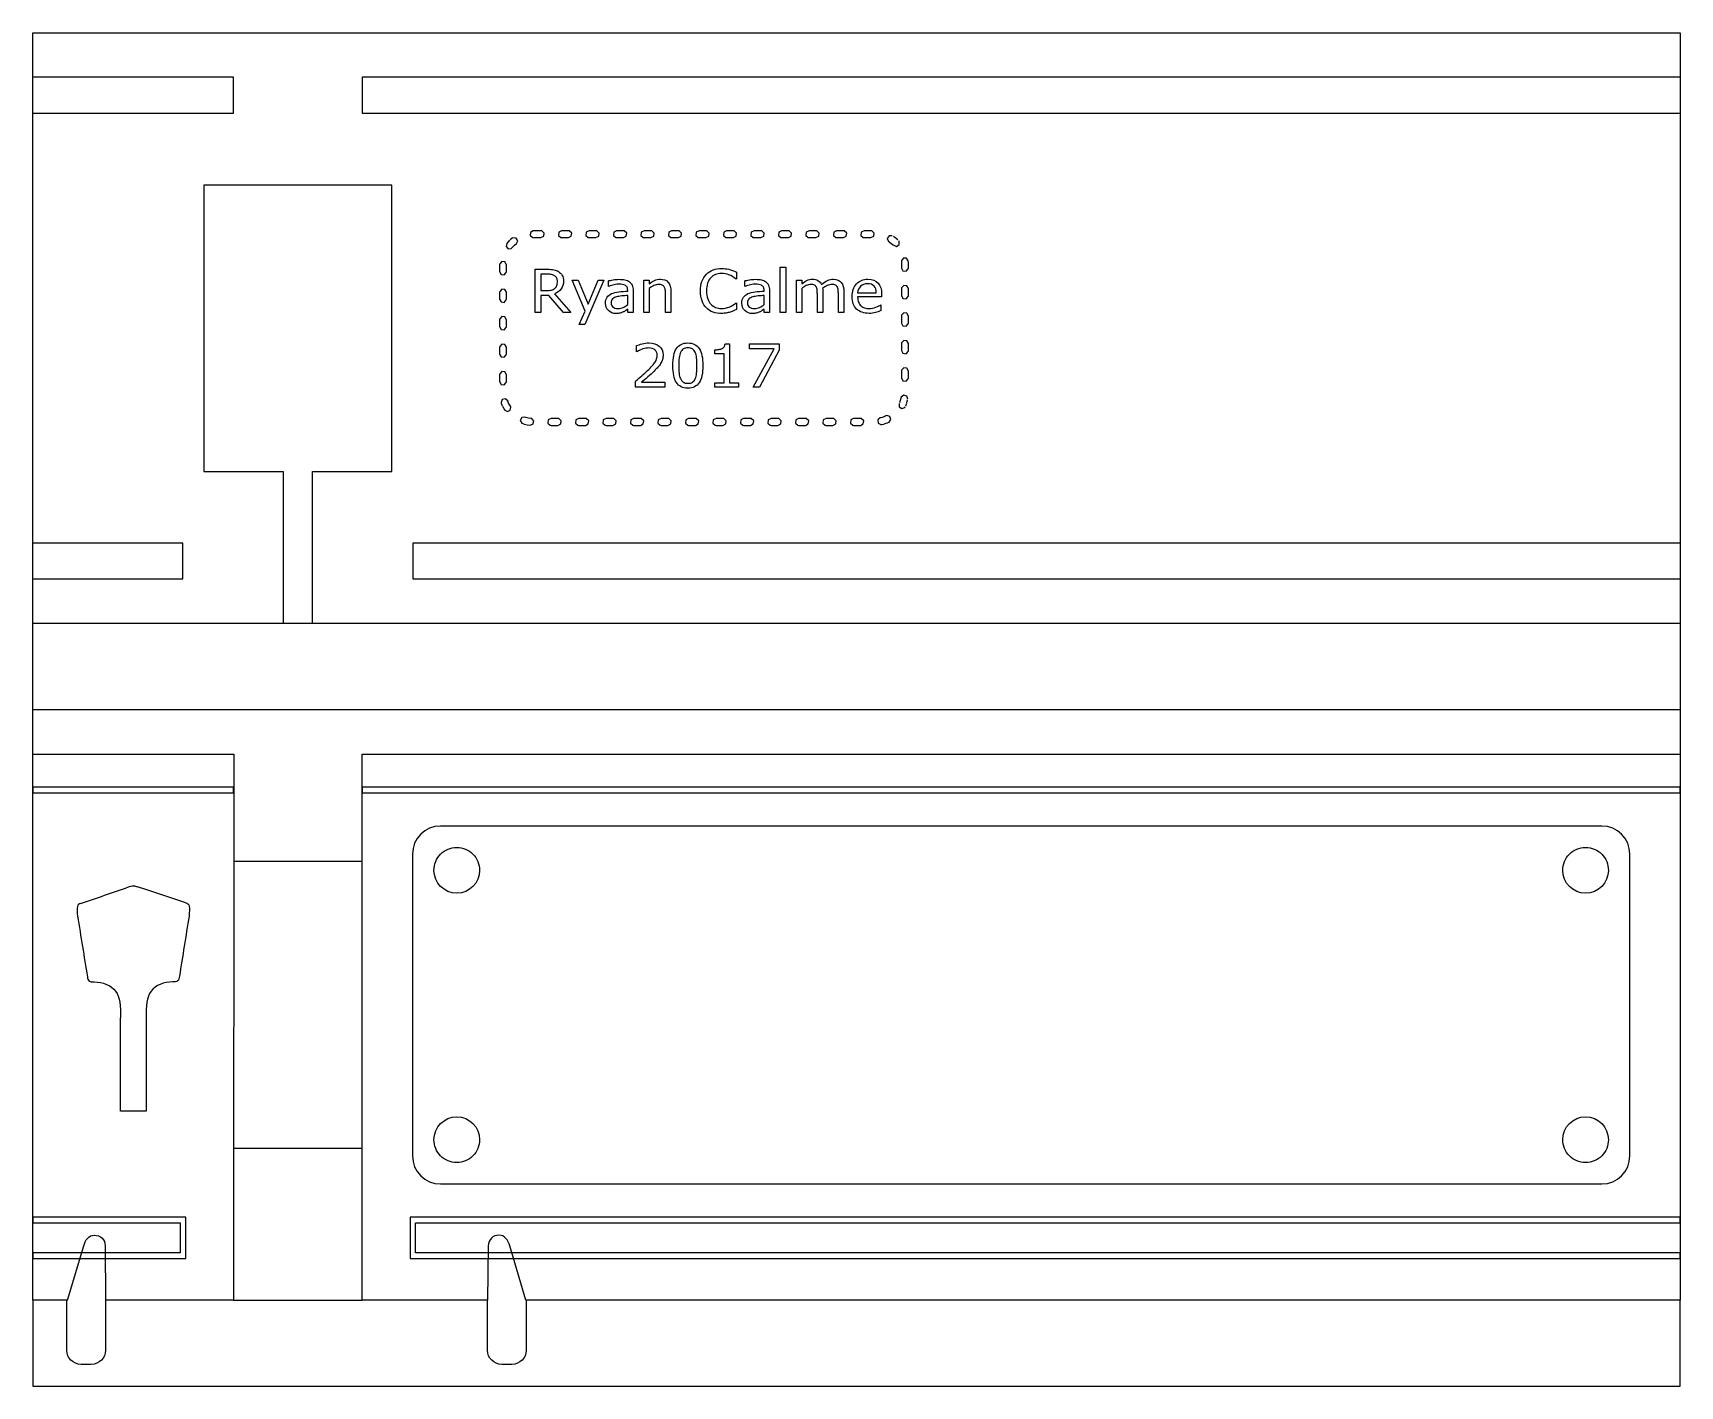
# Model space of a CAD drawing. Extents: x 60.4 to 142.8, y -2.1 to 65.6.
import ezdxf

# ---------------------------------------------------------------- set-up
doc = ezdxf.new("R2010")
doc.units = 0
doc.layers.add('LAYER_1', color=160, linetype='Continuous')

msp = doc.modelspace()

# ---------------------------------------------------------------- linework, layer by layer
at = {"layer": 'LAYER_1', "color": 7}
for p, q in [((60.382, 65.621), (142.819, 65.621)), ((60.382, 36.051), (60.382, 65.621)), ((142.819, 65.621), (142.819, 36.051)), ((142.819, 36.051), (60.382, 36.051)), ((60.382, 31.75), (60.382, 36.051)), ((142.819, 36.051), (142.819, 31.75)), ((60.382, 2.18), (60.382, 31.75)), ((60.382, 31.75), (142.819, 31.75)), ((142.819, 31.75), (142.819, 2.18)), ((60.382, 29.51), (70.43, 29.51)), ((70.43, 29.51), (70.414, 2.184)), ((76.866, 2.181), (76.866, 29.51)), ((76.866, 29.51), (142.819, 29.51)), ((76.866, 24.134), (70.414, 24.134)), ((70.414, 9.797), (76.866, 9.797)), ((62.113, 2.182), (62.924, 4.899)), ((63.999, 4.899), (64.016, 2.18)), ((83.168, 4.899), (83.132, 2.18)), ((85.054, 2.182), (84.244, 4.899)), ((62.113, 2.182), (60.382, 2.18)), ((60.382, 2.18), (60.382, -2.121)), ((62.074, -0.321), (62.074, 2.18)), ((70.414, 2.184), (64.016, 2.18)), ((64.016, 2.18), (64.016, -0.321)), ((70.414, 2.184), (76.866, 2.181)), ((83.132, 2.18), (76.866, 2.181)), ((83.132, -0.321), (83.132, 2.18)), ((142.819, 2.18), (85.054, 2.182)), ((142.819, 2.18), (85.054, 2.182)), ((85.073, 2.18), (85.073, -0.321)), ((142.819, -2.121), (142.819, 2.18)), ((63.299, -1.038), (62.791, -1.038)), ((84.356, -1.038), (83.848, -1.038)), ((60.382, -2.121), (142.819, -2.121))]:
    msp.add_line(p, q, dxfattribs=at)
at = {"layer": 'LAYER_1', "color": 5}
for p, q in [((70.414, 63.399), (60.382, 63.399)), ((70.414, 61.607), (70.414, 63.399)), ((142.819, 63.399), (76.866, 63.399)), ((76.866, 63.399), (76.866, 61.607)), ((60.382, 61.607), (70.414, 61.607)), ((76.866, 61.607), (142.819, 61.607)), ((78.344, 58.004), (68.935, 58.004)), ((68.935, 58.004), (68.935, 43.668)), ((78.344, 43.668), (78.344, 58.004)), ((68.935, 43.668), (72.906, 43.668)), ((72.906, 43.668), (72.906, 36.051)), ((74.373, 36.051), (74.373, 43.668)), ((74.373, 43.668), (78.344, 43.668)), ((67.884, 40.083), (60.382, 40.083)), ((67.884, 38.291), (67.884, 40.083)), ((142.819, 40.083), (79.395, 40.083)), ((79.395, 40.083), (79.395, 38.291)), ((60.382, 38.291), (67.884, 38.291)), ((79.395, 38.291), (142.819, 38.291)), ((138.897, 25.917), (80.787, 25.917)), ((79.376, 24.506), (79.376, 9.407)), ((140.308, 9.407), (140.308, 24.506)), ((64.767, 11.634), (64.767, 16.311)), ((66.046, 16.311), (66.046, 11.634)), ((66.046, 11.634), (64.767, 11.634)), ((80.787, 7.996), (138.897, 7.996))]:
    msp.add_line(p, q, dxfattribs=at)
at = {"layer": 'LAYER_1', "color": 3}
for p, q in [((84.233, 55.239), (84.096, 55.085)), ((84.367, 55.345), (84.258, 55.261)), ((84.405, 55.367), (84.367, 55.345)), ((84.564, 55.353), (84.405, 55.367)), ((84.644, 55.215), (84.564, 55.353)), ((85.283, 55.634), (85.27, 55.475)), ((85.27, 55.475), (85.393, 55.374)), ((85.42, 55.714), (85.283, 55.634)), ((85.393, 55.374), (85.436, 55.371)), ((85.454, 55.716), (85.42, 55.714)), ((85.807, 55.716), (85.463, 55.716)), ((85.463, 55.372), (85.807, 55.372)), ((85.85, 55.711), (85.807, 55.716)), ((85.807, 55.372), (85.948, 55.446)), ((85.968, 55.604), (85.85, 55.711)), ((85.948, 55.446), (85.968, 55.604)), ((86.698, 55.642), (86.678, 55.484)), ((86.678, 55.484), (86.795, 55.377)), ((86.839, 55.716), (86.698, 55.642)), ((86.795, 55.377), (86.839, 55.372)), ((87.183, 55.716), (86.839, 55.716)), ((86.839, 55.372), (87.183, 55.372)), ((87.226, 55.711), (87.183, 55.716)), ((87.183, 55.372), (87.324, 55.446)), ((87.345, 55.604), (87.226, 55.711)), ((87.324, 55.446), (87.345, 55.604)), ((88.074, 55.642), (88.054, 55.484)), ((88.054, 55.484), (88.172, 55.377)), ((88.215, 55.716), (88.074, 55.642)), ((88.172, 55.377), (88.215, 55.372)), ((88.559, 55.716), (88.215, 55.716)), ((88.215, 55.372), (88.559, 55.372)), ((88.602, 55.711), (88.559, 55.716)), ((88.559, 55.372), (88.701, 55.446)), ((88.721, 55.604), (88.602, 55.711)), ((88.701, 55.446), (88.721, 55.604)), ((89.45, 55.642), (89.43, 55.484)), ((89.43, 55.484), (89.548, 55.377)), ((89.592, 55.716), (89.45, 55.642)), ((89.548, 55.377), (89.592, 55.372)), ((89.936, 55.716), (89.592, 55.716)), ((89.592, 55.372), (89.936, 55.372)), ((89.979, 55.711), (89.936, 55.716)), ((89.936, 55.372), (90.077, 55.446)), ((90.097, 55.604), (89.979, 55.711)), ((90.077, 55.446), (90.097, 55.604)), ((90.826, 55.642), (90.807, 55.484)), ((90.807, 55.484), (90.925, 55.377)), ((90.968, 55.716), (90.826, 55.642)), ((90.925, 55.377), (90.968, 55.372)), ((91.312, 55.716), (90.968, 55.716)), ((90.968, 55.372), (91.312, 55.372)), ((91.355, 55.711), (91.312, 55.716)), ((91.312, 55.372), (91.453, 55.446)), ((91.473, 55.604), (91.355, 55.711)), ((91.453, 55.446), (91.473, 55.604)), ((92.203, 55.642), (92.183, 55.484)), ((92.183, 55.484), (92.301, 55.377)), ((92.344, 55.716), (92.203, 55.642)), ((92.301, 55.377), (92.344, 55.372)), ((92.689, 55.716), (92.344, 55.716)), ((92.344, 55.372), (92.689, 55.372)), ((92.731, 55.711), (92.689, 55.716)), ((92.689, 55.372), (92.83, 55.446)), ((92.849, 55.604), (92.731, 55.711)), ((92.83, 55.446), (92.849, 55.604)), ((93.579, 55.642), (93.559, 55.484)), ((93.559, 55.484), (93.677, 55.377)), ((93.72, 55.716), (93.579, 55.642)), ((93.677, 55.377), (93.72, 55.372)), ((94.065, 55.716), (93.72, 55.716)), ((93.72, 55.372), (94.065, 55.372)), ((94.108, 55.711), (94.065, 55.716)), ((94.065, 55.372), (94.206, 55.446)), ((94.226, 55.604), (94.108, 55.711)), ((94.206, 55.446), (94.226, 55.604)), ((94.956, 55.642), (94.936, 55.484)), ((94.936, 55.484), (95.054, 55.377)), ((95.097, 55.716), (94.956, 55.642)), ((95.054, 55.377), (95.097, 55.372)), ((95.441, 55.716), (95.097, 55.716)), ((95.097, 55.372), (95.441, 55.372)), ((95.484, 55.711), (95.441, 55.716)), ((95.441, 55.372), (95.582, 55.446)), ((95.602, 55.604), (95.484, 55.711)), ((95.582, 55.446), (95.602, 55.604)), ((96.332, 55.642), (96.312, 55.484)), ((96.312, 55.484), (96.43, 55.377)), ((96.473, 55.716), (96.332, 55.642)), ((96.43, 55.377), (96.473, 55.372)), ((96.817, 55.716), (96.473, 55.716)), ((96.473, 55.372), (96.817, 55.372)), ((96.861, 55.711), (96.817, 55.716)), ((96.817, 55.372), (96.959, 55.446)), ((96.979, 55.604), (96.861, 55.711)), ((96.959, 55.446), (96.979, 55.604)), ((97.708, 55.642), (97.688, 55.484)), ((97.688, 55.484), (97.807, 55.377)), ((97.849, 55.716), (97.708, 55.642)), ((97.807, 55.377), (97.849, 55.372)), ((98.193, 55.716), (97.849, 55.716)), ((97.849, 55.372), (98.193, 55.372)), ((98.237, 55.711), (98.193, 55.716)), ((98.193, 55.372), (98.335, 55.446)), ((98.355, 55.604), (98.237, 55.711)), ((98.335, 55.446), (98.355, 55.604)), ((99.085, 55.642), (99.064, 55.484)), ((99.064, 55.484), (99.183, 55.377)), ((99.226, 55.716), (99.085, 55.642)), ((99.183, 55.377), (99.226, 55.372)), ((99.57, 55.716), (99.226, 55.716)), ((99.226, 55.372), (99.57, 55.372)), ((99.613, 55.711), (99.57, 55.716)), ((99.57, 55.372), (99.711, 55.446)), ((99.731, 55.604), (99.613, 55.711)), ((99.711, 55.446), (99.731, 55.604)), ((100.461, 55.642), (100.441, 55.484)), ((100.441, 55.484), (100.559, 55.377)), ((100.602, 55.716), (100.461, 55.642)), ((100.559, 55.377), (100.602, 55.372)), ((100.946, 55.716), (100.602, 55.716)), ((100.602, 55.372), (100.946, 55.372)), ((100.99, 55.711), (100.946, 55.716)), ((100.946, 55.372), (101.087, 55.446)), ((101.108, 55.604), (100.99, 55.711)), ((101.087, 55.446), (101.108, 55.604)), ((101.838, 55.642), (101.817, 55.484)), ((101.817, 55.484), (101.935, 55.377)), ((101.979, 55.716), (101.838, 55.642)), ((101.935, 55.377), (101.979, 55.372)), ((102.323, 55.716), (101.979, 55.716)), ((101.979, 55.372), (102.323, 55.372)), ((102.366, 55.711), (102.323, 55.716)), ((102.323, 55.372), (102.464, 55.446)), ((102.484, 55.604), (102.366, 55.711)), ((102.464, 55.446), (102.484, 55.604)), ((103.231, 55.464), (103.142, 55.332)), ((103.142, 55.332), (103.2, 55.183)), ((103.39, 55.467), (103.231, 55.464)), ((103.674, 55.261), (103.444, 55.436)), ((84.096, 55.085), (84.058, 54.931)), ((84.058, 54.931), (84.162, 54.811)), ((84.162, 54.811), (84.32, 54.828)), ((84.32, 54.828), (84.353, 54.856)), ((84.353, 54.856), (84.479, 54.997)), ((84.479, 54.997), (84.576, 55.071)), ((84.576, 55.071), (84.644, 55.215)), ((103.2, 55.183), (103.236, 55.158)), ((103.249, 55.152), (103.453, 54.996)), ((103.466, 54.988), (103.607, 54.935)), ((103.607, 54.935), (103.739, 55.024)), ((103.74, 55.184), (103.715, 55.22)), ((103.739, 55.024), (103.74, 55.184)), ((83.741, 54.058), (83.735, 54.015)), ((83.735, 54.015), (83.735, 53.671)), ((83.735, 53.671), (83.809, 53.53)), ((83.848, 54.176), (83.741, 54.058)), ((84.005, 54.156), (83.848, 54.176)), ((83.967, 53.509), (84.074, 53.628)), ((84.079, 54.015), (84.005, 54.156)), ((84.074, 53.628), (84.079, 53.671)), ((84.079, 53.671), (84.079, 54.015)), ((85.511, 51.618), (85.511, 53.789)), ((85.511, 53.789), (86.119, 53.789)), ((95.592, 53.638), (95.592, 53.295)), ((97.781, 51.618), (97.781, 53.887)), ((97.781, 53.887), (98.055, 53.887)), ((98.055, 53.887), (98.055, 51.618)), ((103.851, 54.229), (103.848, 54.185)), ((103.848, 54.185), (103.852, 54.098)), ((103.951, 54.353), (103.851, 54.229)), ((103.852, 54.098), (103.852, 53.851)), ((103.852, 53.851), (103.926, 53.71)), ((103.926, 53.71), (104.084, 53.69)), ((104.11, 54.342), (103.951, 54.353)), ((104.084, 53.69), (104.191, 53.808)), ((104.191, 54.204), (104.11, 54.342)), ((104.196, 54.117), (104.191, 54.204)), ((104.191, 53.808), (104.196, 53.851)), ((104.196, 53.851), (104.196, 54.107)), ((83.848, 52.8), (83.741, 52.682)), ((83.809, 53.53), (83.967, 53.509)), ((84.005, 52.78), (83.848, 52.8)), ((84.079, 52.638), (84.005, 52.78)), ((86.14, 53.541), (85.8, 53.541)), ((85.8, 53.541), (85.8, 52.722)), ((88.021, 51.696), (87.372, 53.247)), ((87.372, 53.247), (87.669, 53.247)), ((87.669, 53.247), (88.169, 52.039)), ((88.961, 53.247), (88.01, 51.017)), ((88.169, 52.039), (88.674, 53.247)), ((88.674, 53.247), (88.961, 53.247)), ((89.182, 52.933), (89.182, 53.212)), ((90.953, 51.618), (90.953, 53.247)), ((90.953, 53.247), (91.227, 53.247)), ((91.227, 53.247), (91.227, 53.066)), ((91.227, 52.834), (91.227, 51.618)), ((96.008, 52.933), (96.008, 53.212)), ((98.589, 51.618), (98.589, 53.247)), ((98.589, 53.247), (98.863, 53.247)), ((98.863, 53.247), (98.863, 53.066)), ((98.863, 52.834), (98.863, 51.618)), ((103.858, 52.862), (103.852, 52.819)), ((103.852, 52.819), (103.852, 52.475)), ((103.965, 52.98), (103.858, 52.862)), ((104.122, 52.96), (103.965, 52.98)), ((104.196, 52.819), (104.122, 52.96)), ((104.196, 52.475), (104.196, 52.819)), ((83.741, 52.682), (83.735, 52.638)), ((83.735, 52.638), (83.735, 52.294)), ((83.735, 52.294), (83.809, 52.153)), ((83.809, 52.153), (83.967, 52.133)), ((83.967, 52.133), (84.074, 52.251)), ((84.074, 52.251), (84.079, 52.294)), ((84.079, 52.294), (84.079, 52.638)), ((85.8, 52.722), (86.092, 52.722)), ((86.207, 52.481), (85.8, 52.481)), ((85.8, 52.481), (85.8, 51.618)), ((86.933, 51.618), (86.207, 52.481)), ((86.491, 52.567), (87.308, 51.618)), ((90.149, 52.694), (90.149, 52.736)), ((90.149, 52.019), (90.149, 52.472)), ((90.422, 52.723), (90.422, 51.618)), ((92.041, 51.618), (92.041, 52.545)), ((92.315, 52.675), (92.315, 51.618)), ((95.592, 52.114), (95.592, 51.775)), ((96.975, 52.694), (96.975, 52.736)), ((96.975, 52.019), (96.975, 52.472)), ((97.247, 52.723), (97.247, 51.618)), ((99.64, 51.618), (99.64, 52.545)), ((99.915, 52.661), (99.915, 51.618)), ((100.692, 51.618), (100.692, 52.545)), ((100.966, 52.675), (100.966, 51.618)), ((101.658, 52.614), (102.591, 52.614)), ((102.858, 52.404), (101.658, 52.404)), ((102.826, 52.016), (102.826, 51.717)), ((102.858, 52.553), (102.858, 52.404)), ((103.852, 52.475), (103.926, 52.333)), ((103.926, 52.333), (104.084, 52.314)), ((104.084, 52.314), (104.191, 52.432)), ((104.191, 52.432), (104.196, 52.475)), ((83.741, 51.305), (83.735, 51.262)), ((83.735, 51.262), (83.735, 50.918)), ((83.848, 51.424), (83.741, 51.305)), ((84.005, 51.404), (83.848, 51.424)), ((84.079, 51.262), (84.005, 51.404)), ((84.079, 50.918), (84.079, 51.262)), ((85.8, 51.618), (85.511, 51.618)), ((87.308, 51.618), (86.933, 51.618)), ((87.717, 51.017), (88.021, 51.696)), ((90.149, 51.618), (90.149, 51.791)), ((90.422, 51.618), (90.149, 51.618)), ((91.227, 51.618), (90.953, 51.618)), ((92.315, 51.618), (92.041, 51.618)), ((96.975, 51.618), (96.975, 51.791)), ((97.247, 51.618), (96.975, 51.618)), ((98.055, 51.618), (97.781, 51.618)), ((98.863, 51.618), (98.589, 51.618)), ((99.915, 51.618), (99.64, 51.618)), ((100.966, 51.618), (100.692, 51.618)), ((103.858, 51.486), (103.852, 51.443)), ((103.852, 51.443), (103.852, 51.099)), ((103.965, 51.604), (103.858, 51.486)), ((104.122, 51.584), (103.965, 51.604)), ((104.196, 51.443), (104.122, 51.584)), ((104.196, 51.099), (104.196, 51.443)), ((83.735, 50.918), (83.809, 50.777)), ((83.809, 50.777), (83.967, 50.757)), ((83.967, 50.757), (84.074, 50.875)), ((84.074, 50.875), (84.079, 50.918)), ((88.01, 51.017), (87.717, 51.017)), ((103.852, 51.099), (103.926, 50.957)), ((103.926, 50.957), (104.084, 50.937)), ((104.084, 50.937), (104.191, 51.055)), ((104.191, 51.055), (104.196, 51.099)), ((83.741, 49.929), (83.735, 49.886)), ((83.735, 49.886), (83.735, 49.542)), ((83.735, 49.542), (83.809, 49.401)), ((83.848, 50.047), (83.741, 49.929)), ((84.005, 50.027), (83.848, 50.047)), ((83.967, 49.381), (84.074, 49.498)), ((84.079, 49.886), (84.005, 50.027)), ((84.074, 49.498), (84.079, 49.542)), ((84.079, 49.542), (84.079, 49.886)), ((90.597, 49.659), (90.597, 49.965)), ((94.517, 49.561), (94.517, 49.76)), ((94.969, 49.561), (94.517, 49.561)), ((94.969, 48.106), (94.969, 49.561)), ((95.023, 50.063), (95.249, 50.063)), ((95.249, 50.063), (95.249, 48.106)), ((96.238, 49.801), (96.238, 50.056)), ((96.238, 50.056), (97.724, 50.056)), ((97.475, 49.801), (96.238, 49.801)), ((96.429, 47.884), (97.475, 49.801)), ((97.724, 49.731), (96.741, 47.884)), ((97.724, 50.056), (97.724, 49.731)), ((103.858, 50.109), (103.852, 50.066)), ((103.852, 50.066), (103.852, 49.722)), ((103.852, 49.722), (103.926, 49.581)), ((103.965, 50.228), (103.858, 50.109)), ((103.926, 49.581), (104.084, 49.561)), ((104.122, 50.207), (103.965, 50.228)), ((104.084, 49.561), (104.191, 49.679)), ((104.196, 50.066), (104.122, 50.207)), ((104.191, 49.679), (104.196, 49.722)), ((104.196, 49.722), (104.196, 50.066)), ((83.848, 48.671), (83.741, 48.553)), ((83.809, 49.401), (83.967, 49.381)), ((84.005, 48.651), (83.848, 48.671)), ((84.079, 48.51), (84.005, 48.651)), ((103.858, 48.733), (103.852, 48.69)), ((103.852, 48.69), (103.852, 48.346)), ((103.965, 48.851), (103.858, 48.733)), ((104.122, 48.831), (103.965, 48.851)), ((104.196, 48.69), (104.122, 48.831)), ((104.196, 48.346), (104.196, 48.69)), ((83.741, 48.553), (83.735, 48.51)), ((83.735, 48.51), (83.735, 48.165)), ((83.735, 48.165), (83.809, 48.024)), ((83.809, 48.024), (83.967, 48.004)), ((83.967, 48.004), (84.074, 48.122)), ((84.074, 48.122), (84.079, 48.165)), ((84.079, 48.165), (84.079, 48.51)), ((90.543, 47.884), (90.543, 48.189)), ((92.013, 47.884), (90.543, 47.884)), ((90.845, 48.133), (92.013, 48.133)), ((92.013, 48.133), (92.013, 47.884)), ((94.517, 47.884), (94.517, 48.106)), ((94.517, 48.106), (94.969, 48.106)), ((95.693, 47.884), (94.517, 47.884)), ((95.249, 48.106), (95.693, 48.106)), ((95.693, 48.106), (95.693, 47.884)), ((96.741, 47.884), (96.429, 47.884)), ((103.852, 48.346), (103.926, 48.205)), ((103.926, 48.205), (104.084, 48.184)), ((104.084, 48.184), (104.191, 48.302)), ((104.191, 48.302), (104.196, 48.346)), ((83.867, 47.269), (83.811, 47.121)), ((83.811, 47.121), (83.822, 47.078)), ((83.822, 47.078), (83.869, 46.959)), ((84.022, 47.309), (83.867, 47.269)), ((84.142, 47.204), (84.022, 47.309)), ((84.187, 47.09), (84.142, 47.204)), ((84.242, 46.986), (84.187, 47.09)), ((103.733, 47.07), (103.734, 46.91)), ((103.792, 47.212), (103.746, 47.095)), ((103.825, 47.331), (103.792, 47.212)), ((103.839, 47.385), (103.827, 47.343)), ((103.964, 47.484), (103.839, 47.385)), ((104.116, 47.439), (103.964, 47.484)), ((104.062, 46.959), (104.115, 47.091)), ((104.167, 47.288), (104.116, 47.439)), ((104.12, 47.109), (104.159, 47.246)), ((83.876, 46.943), (83.942, 46.817)), ((83.951, 46.802), (83.991, 46.74)), ((83.991, 46.74), (84.13, 46.662)), ((84.13, 46.662), (84.274, 46.732)), ((84.279, 46.929), (84.242, 46.986)), ((84.274, 46.732), (84.298, 46.89)), ((84.298, 46.89), (84.279, 46.929)), ((84.844, 46.366), (84.774, 46.223)), ((84.774, 46.223), (84.853, 46.084)), ((85.001, 46.391), (84.844, 46.366)), ((85.046, 46.376), (85.001, 46.391)), ((85.183, 46.343), (85.046, 46.376)), ((85.306, 46.326), (85.183, 46.343)), ((85.348, 46.314), (85.306, 46.326)), ((85.45, 46.192), (85.348, 46.314)), ((85.408, 46.039), (85.45, 46.192)), ((86.173, 46.244), (86.153, 46.086)), ((86.314, 46.318), (86.173, 46.244)), ((86.658, 46.318), (86.314, 46.318)), ((86.701, 46.312), (86.658, 46.318)), ((86.819, 46.205), (86.701, 46.312)), ((86.799, 46.047), (86.819, 46.205)), ((87.549, 46.244), (87.529, 46.086)), ((87.69, 46.318), (87.549, 46.244)), ((88.035, 46.318), (87.69, 46.318)), ((88.078, 46.312), (88.035, 46.318)), ((88.196, 46.205), (88.078, 46.312)), ((88.176, 46.047), (88.196, 46.205)), ((88.925, 46.244), (88.906, 46.086)), ((89.067, 46.318), (88.925, 46.244)), ((89.411, 46.318), (89.067, 46.318)), ((89.454, 46.312), (89.411, 46.318)), ((89.572, 46.205), (89.454, 46.312)), ((89.552, 46.047), (89.572, 46.205)), ((90.302, 46.244), (90.282, 46.086)), ((90.443, 46.318), (90.302, 46.244)), ((90.787, 46.318), (90.443, 46.318)), ((90.83, 46.312), (90.787, 46.318)), ((90.948, 46.205), (90.83, 46.312)), ((90.928, 46.047), (90.948, 46.205)), ((91.678, 46.244), (91.658, 46.086)), ((91.819, 46.318), (91.678, 46.244)), ((92.163, 46.318), (91.819, 46.318)), ((92.207, 46.312), (92.163, 46.318)), ((92.325, 46.205), (92.207, 46.312)), ((92.305, 46.047), (92.325, 46.205)), ((93.054, 46.244), (93.034, 46.086)), ((93.196, 46.318), (93.054, 46.244)), ((93.54, 46.318), (93.196, 46.318)), ((93.583, 46.312), (93.54, 46.318)), ((93.701, 46.205), (93.583, 46.312)), ((93.681, 46.047), (93.701, 46.205)), ((94.431, 46.244), (94.41, 46.086)), ((94.572, 46.318), (94.431, 46.244)), ((94.916, 46.318), (94.572, 46.318)), ((94.96, 46.312), (94.916, 46.318)), ((95.077, 46.205), (94.96, 46.312)), ((95.057, 46.047), (95.077, 46.205)), ((95.807, 46.244), (95.787, 46.086)), ((95.948, 46.318), (95.807, 46.244)), ((96.292, 46.318), (95.948, 46.318)), ((96.336, 46.312), (96.292, 46.318)), ((96.454, 46.205), (96.336, 46.312)), ((96.433, 46.047), (96.454, 46.205)), ((97.184, 46.244), (97.163, 46.086)), ((97.325, 46.318), (97.184, 46.244)), ((97.669, 46.318), (97.325, 46.318)), ((97.712, 46.312), (97.669, 46.318)), ((97.83, 46.205), (97.712, 46.312)), ((97.81, 46.047), (97.83, 46.205)), ((98.56, 46.244), (98.54, 46.086)), ((98.701, 46.318), (98.56, 46.244)), ((99.045, 46.318), (98.701, 46.318)), ((99.088, 46.312), (99.045, 46.318)), ((99.207, 46.205), (99.088, 46.312)), ((99.186, 46.047), (99.207, 46.205)), ((99.937, 46.244), (99.916, 46.086)), ((100.078, 46.318), (99.937, 46.244)), ((100.422, 46.318), (100.078, 46.318)), ((100.464, 46.312), (100.422, 46.318)), ((100.583, 46.205), (100.464, 46.312)), ((100.563, 46.047), (100.583, 46.205)), ((101.312, 46.244), (101.293, 46.086)), ((101.454, 46.318), (101.312, 46.244)), ((101.798, 46.318), (101.454, 46.318)), ((101.841, 46.312), (101.798, 46.318)), ((101.959, 46.205), (101.841, 46.312)), ((101.939, 46.047), (101.959, 46.205)), ((102.787, 46.352), (102.667, 46.248)), ((102.667, 46.248), (102.684, 46.09)), ((102.884, 46.375), (102.787, 46.352)), ((103.01, 46.418), (102.884, 46.375)), ((103.075, 46.45), (103.01, 46.418)), ((103.116, 46.465), (103.075, 46.45)), ((103.269, 46.422), (103.116, 46.465)), ((103.228, 46.142), (103.322, 46.271)), ((103.322, 46.271), (103.269, 46.422)), ((103.734, 46.91), (103.864, 46.82)), ((103.864, 46.82), (104.014, 46.875)), ((104.014, 46.875), (104.038, 46.911)), ((84.853, 46.084), (84.892, 46.064)), ((84.892, 46.064), (84.944, 46.047)), ((84.959, 46.042), (85.109, 46.007)), ((85.124, 46.004), (85.258, 45.985)), ((85.258, 45.985), (85.408, 46.039)), ((86.153, 46.086), (86.271, 45.979)), ((86.271, 45.979), (86.314, 45.973)), ((86.314, 45.973), (86.658, 45.973)), ((86.658, 45.973), (86.799, 46.047)), ((87.529, 46.086), (87.647, 45.979)), ((87.647, 45.979), (87.69, 45.973)), ((87.69, 45.973), (88.035, 45.973)), ((88.035, 45.973), (88.176, 46.047)), ((88.906, 46.086), (89.024, 45.979)), ((89.024, 45.979), (89.067, 45.973)), ((89.067, 45.973), (89.411, 45.973)), ((89.411, 45.973), (89.552, 46.047)), ((90.282, 46.086), (90.4, 45.979)), ((90.4, 45.979), (90.443, 45.973)), ((90.443, 45.973), (90.787, 45.973)), ((90.787, 45.973), (90.928, 46.047)), ((91.658, 46.086), (91.776, 45.979)), ((91.776, 45.979), (91.819, 45.973)), ((91.819, 45.973), (92.163, 45.973)), ((92.163, 45.973), (92.305, 46.047)), ((93.034, 46.086), (93.153, 45.979)), ((93.153, 45.979), (93.196, 45.973)), ((93.196, 45.973), (93.54, 45.973)), ((93.54, 45.973), (93.681, 46.047)), ((94.41, 46.086), (94.529, 45.979)), ((94.529, 45.979), (94.572, 45.973)), ((94.572, 45.973), (94.916, 45.973)), ((94.916, 45.973), (95.057, 46.047)), ((95.787, 46.086), (95.905, 45.979)), ((95.905, 45.979), (95.948, 45.973)), ((95.948, 45.973), (96.292, 45.973)), ((96.292, 45.973), (96.433, 46.047)), ((97.163, 46.086), (97.281, 45.979)), ((97.281, 45.979), (97.325, 45.973)), ((97.325, 45.973), (97.669, 45.973)), ((97.669, 45.973), (97.81, 46.047)), ((98.54, 46.086), (98.658, 45.979)), ((98.658, 45.979), (98.701, 45.973)), ((98.701, 45.973), (99.045, 45.973)), ((99.045, 45.973), (99.186, 46.047)), ((99.916, 46.086), (100.034, 45.979)), ((100.034, 45.979), (100.078, 45.973)), ((100.078, 45.973), (100.421, 45.973)), ((100.421, 45.973), (100.563, 46.047)), ((101.293, 46.086), (101.41, 45.979)), ((101.41, 45.979), (101.454, 45.973)), ((101.454, 45.973), (101.798, 45.973)), ((101.798, 45.973), (101.939, 46.047)), ((102.684, 46.09), (102.823, 46.013)), ((102.823, 46.013), (102.867, 46.018)), ((102.867, 46.018), (102.972, 46.042)), ((102.987, 46.047), (103.13, 46.095)), ((103.152, 46.104), (103.228, 46.142)), ((60.382, 27.859), (60.382, 27.577)), ((70.414, 27.859), (60.382, 27.859)), ((60.382, 27.577), (70.414, 27.577)), ((70.414, 27.577), (70.414, 27.859)), ((76.866, 27.859), (76.866, 27.577)), ((142.819, 27.859), (76.866, 27.859)), ((76.866, 27.577), (142.819, 27.577)), ((142.819, 27.577), (142.819, 27.859)), ((60.382, 6.336), (60.382, 6.053)), ((68.026, 6.336), (60.382, 6.336)), ((60.382, 6.053), (67.743, 6.053)), ((67.743, 6.053), (67.743, 4.544)), ((68.026, 4.261), (68.026, 6.336)), ((79.254, 6.336), (79.254, 4.261)), ((142.819, 6.336), (79.254, 6.336)), ((79.536, 4.544), (79.536, 6.053)), ((79.536, 6.053), (142.819, 6.053)), ((142.819, 6.053), (142.819, 6.336)), ((67.743, 4.544), (60.382, 4.544)), ((60.382, 4.544), (60.382, 4.261)), ((60.382, 4.261), (68.026, 4.261)), ((79.254, 4.261), (142.819, 4.261)), ((142.819, 4.544), (79.536, 4.544)), ((142.819, 4.261), (142.819, 4.544))]:
    msp.add_line(p, q, dxfattribs=at)
for points in [[(86.119, 53.789), (86.251, 53.789), (86.36, 53.781), (86.447, 53.763)], [(86.447, 53.763), (86.535, 53.747), (86.614, 53.717), (86.684, 53.673)], [(86.684, 53.673), (86.762, 53.623), (86.824, 53.561), (86.867, 53.484)], [(94.085, 53.539), (94.178, 53.633), (94.289, 53.705), (94.419, 53.755)], [(94.419, 53.755), (94.551, 53.804), (94.696, 53.829), (94.856, 53.829)], [(94.856, 53.829), (94.972, 53.829), (95.088, 53.815), (95.204, 53.787)], [(95.204, 53.787), (95.321, 53.758), (95.45, 53.709), (95.592, 53.638)], [(86.342, 53.524), (86.285, 53.536), (86.217, 53.541), (86.14, 53.541)], [(86.331, 52.745), (86.399, 52.762), (86.457, 52.792), (86.504, 52.836)], [(86.491, 53.465), (86.449, 53.494), (86.4, 53.513), (86.342, 53.524)], [(86.599, 53.343), (86.578, 53.392), (86.542, 53.432), (86.491, 53.465)], [(86.816, 52.805), (86.738, 52.7), (86.629, 52.621), (86.491, 52.567)], [(86.504, 52.836), (86.548, 52.876), (86.58, 52.923), (86.601, 52.976)], [(86.633, 53.178), (86.633, 53.241), (86.621, 53.295), (86.599, 53.343)], [(86.601, 52.976), (86.622, 53.029), (86.633, 53.097), (86.633, 53.178)], [(86.935, 53.199), (86.935, 53.042), (86.895, 52.911), (86.816, 52.805)], [(86.867, 53.484), (86.912, 53.41), (86.935, 53.315), (86.935, 53.199)], [(89.182, 53.212), (89.236, 53.226), (89.313, 53.243), (89.414, 53.26)], [(89.471, 53.015), (89.382, 52.997), (89.291, 52.969), (89.197, 52.933)], [(89.414, 53.26), (89.515, 53.277), (89.615, 53.286), (89.713, 53.286)], [(89.712, 53.044), (89.64, 53.044), (89.559, 53.034), (89.471, 53.015)], [(89.882, 53.032), (89.828, 53.04), (89.771, 53.044), (89.712, 53.044)], [(89.713, 53.286), (89.828, 53.286), (89.927, 53.276), (90.012, 53.257)], [(90.022, 52.987), (89.983, 53.01), (89.937, 53.024), (89.882, 53.032)], [(90.012, 53.257), (90.098, 53.238), (90.171, 53.206), (90.234, 53.161)], [(90.116, 52.891), (90.094, 52.932), (90.063, 52.964), (90.022, 52.987)], [(90.149, 52.736), (90.149, 52.798), (90.138, 52.85), (90.116, 52.891)], [(90.234, 53.161), (90.295, 53.116), (90.342, 53.058), (90.374, 52.987)], [(90.374, 52.987), (90.406, 52.916), (90.422, 52.828), (90.422, 52.723)], [(91.227, 53.066), (91.312, 53.137), (91.401, 53.192), (91.492, 53.232)], [(91.462, 52.976), (91.38, 52.939), (91.302, 52.892), (91.227, 52.834)], [(91.697, 53.031), (91.622, 53.031), (91.543, 53.012), (91.462, 52.976)], [(91.492, 53.232), (91.584, 53.272), (91.678, 53.292), (91.774, 53.292)], [(91.874, 53), (91.829, 53.021), (91.769, 53.031), (91.697, 53.031)], [(91.774, 53.292), (91.95, 53.292), (92.084, 53.239), (92.176, 53.133)], [(91.979, 52.91), (91.955, 52.951), (91.92, 52.981), (91.874, 53)], [(92.028, 52.755), (92.019, 52.822), (92.003, 52.873), (91.979, 52.91)], [(92.176, 53.133), (92.269, 53.027), (92.315, 52.874), (92.315, 52.675)], [(93.791, 52.701), (93.791, 52.88), (93.816, 53.04), (93.867, 53.181)], [(93.867, 53.181), (93.917, 53.322), (93.99, 53.441), (94.085, 53.539)], [(94.147, 53.087), (94.11, 52.976), (94.091, 52.847), (94.091, 52.701)], [(94.304, 53.363), (94.237, 53.29), (94.185, 53.198), (94.147, 53.087)], [(94.539, 53.528), (94.451, 53.493), (94.373, 53.438), (94.304, 53.363)], [(94.836, 53.582), (94.727, 53.582), (94.627, 53.564), (94.539, 53.528)], [(95.214, 53.514), (95.097, 53.56), (94.971, 53.582), (94.836, 53.582)], [(95.57, 53.295), (95.451, 53.395), (95.332, 53.468), (95.214, 53.514)], [(96.008, 53.212), (96.061, 53.226), (96.138, 53.243), (96.239, 53.26)], [(96.296, 53.015), (96.208, 52.997), (96.116, 52.969), (96.022, 52.933)], [(96.239, 53.26), (96.341, 53.277), (96.44, 53.286), (96.538, 53.286)], [(96.537, 53.044), (96.465, 53.044), (96.385, 53.034), (96.296, 53.015)], [(96.708, 53.032), (96.653, 53.04), (96.596, 53.044), (96.537, 53.044)], [(96.538, 53.286), (96.653, 53.286), (96.753, 53.276), (96.837, 53.257)], [(96.848, 52.987), (96.809, 53.01), (96.762, 53.024), (96.708, 53.032)], [(96.837, 53.257), (96.923, 53.238), (96.997, 53.206), (97.059, 53.161)], [(96.941, 52.891), (96.92, 52.932), (96.888, 52.964), (96.848, 52.987)], [(96.975, 52.736), (96.975, 52.798), (96.963, 52.85), (96.941, 52.891)], [(97.059, 53.161), (97.12, 53.116), (97.167, 53.058), (97.199, 52.987)], [(97.199, 52.987), (97.231, 52.916), (97.247, 52.828), (97.247, 52.723)], [(98.863, 53.066), (98.949, 53.137), (99.034, 53.192), (99.118, 53.232)], [(99.088, 52.976), (99.013, 52.939), (98.938, 52.892), (98.863, 52.834)], [(99.314, 53.031), (99.239, 53.031), (99.164, 53.012), (99.088, 52.976)], [(99.118, 53.232), (99.204, 53.272), (99.295, 53.292), (99.391, 53.292)], [(99.495, 52.999), (99.453, 53.02), (99.393, 53.031), (99.314, 53.031)], [(99.391, 53.292), (99.502, 53.292), (99.596, 53.269), (99.673, 53.222)], [(99.591, 52.906), (99.569, 52.947), (99.536, 52.978), (99.495, 52.999)], [(99.63, 52.75), (99.624, 52.815), (99.611, 52.867), (99.591, 52.906)], [(99.673, 53.222), (99.75, 53.175), (99.808, 53.111), (99.846, 53.028)], [(99.846, 53.028), (99.957, 53.121), (100.058, 53.188), (100.149, 53.229)], [(100.135, 52.973), (100.058, 52.935), (99.981, 52.886), (99.904, 52.827)], [(99.904, 52.827), (99.907, 52.804), (99.91, 52.778), (99.912, 52.748)], [(100.365, 53.031), (100.289, 53.031), (100.212, 53.011), (100.135, 52.973)], [(100.149, 53.229), (100.241, 53.271), (100.339, 53.292), (100.443, 53.292)], [(100.546, 52.999), (100.504, 53.02), (100.444, 53.031), (100.365, 53.031)], [(100.443, 53.292), (100.622, 53.292), (100.753, 53.238), (100.838, 53.129)], [(100.642, 52.904), (100.62, 52.946), (100.588, 52.978), (100.546, 52.999)], [(100.682, 52.748), (100.676, 52.813), (100.663, 52.865), (100.642, 52.904)], [(100.838, 53.129), (100.923, 53.021), (100.966, 52.869), (100.966, 52.675)], [(101.379, 52.423), (101.379, 52.689), (101.451, 52.901), (101.596, 53.057)], [(101.596, 53.057), (101.742, 53.214), (101.934, 53.292), (102.171, 53.292)], [(101.805, 52.936), (101.718, 52.849), (101.669, 52.742), (101.658, 52.614)], [(102.156, 53.066), (102.01, 53.066), (101.892, 53.023), (101.805, 52.936)], [(102.482, 52.948), (102.411, 53.027), (102.302, 53.066), (102.156, 53.066)], [(102.171, 53.292), (102.391, 53.292), (102.56, 53.228), (102.678, 53.1)], [(102.591, 52.614), (102.59, 52.758), (102.554, 52.869), (102.482, 52.948)], [(102.678, 53.1), (102.798, 52.971), (102.858, 52.789), (102.858, 52.553)], [(86.092, 52.722), (86.183, 52.722), (86.263, 52.73), (86.331, 52.745)], [(89.038, 52.09), (89.038, 52.214), (89.064, 52.313), (89.117, 52.389)], [(89.191, 51.718), (89.089, 51.816), (89.038, 51.94), (89.038, 52.09)], [(89.117, 52.389), (89.17, 52.466), (89.246, 52.526), (89.344, 52.57)], [(89.394, 52.303), (89.345, 52.257), (89.321, 52.192), (89.321, 52.109)], [(89.321, 52.109), (89.321, 52.016), (89.349, 51.945), (89.405, 51.898)], [(89.344, 52.57), (89.443, 52.614), (89.562, 52.643), (89.701, 52.659)], [(89.585, 52.408), (89.506, 52.386), (89.442, 52.351), (89.394, 52.303)], [(89.853, 52.451), (89.74, 52.441), (89.651, 52.427), (89.585, 52.408)], [(89.701, 52.659), (89.84, 52.674), (89.99, 52.686), (90.149, 52.694)], [(90.149, 52.472), (90.065, 52.467), (89.967, 52.46), (89.853, 52.451)], [(89.927, 51.883), (90.007, 51.921), (90.081, 51.967), (90.149, 52.019)], [(92.041, 52.545), (92.041, 52.62), (92.036, 52.69), (92.028, 52.755)], [(93.87, 52.204), (93.817, 52.347), (93.791, 52.513), (93.791, 52.701)], [(94.088, 51.852), (93.995, 51.945), (93.922, 52.062), (93.87, 52.204)], [(94.091, 52.701), (94.091, 52.549), (94.112, 52.417), (94.153, 52.308)], [(94.153, 52.308), (94.194, 52.198), (94.248, 52.108), (94.313, 52.039)], [(94.313, 52.039), (94.381, 51.967), (94.46, 51.914), (94.551, 51.879)], [(95.23, 51.899), (95.352, 51.947), (95.465, 52.018), (95.572, 52.114)], [(95.863, 52.09), (95.863, 52.214), (95.889, 52.313), (95.942, 52.389)], [(96.016, 51.718), (95.914, 51.816), (95.863, 51.94), (95.863, 52.09)], [(95.942, 52.389), (95.996, 52.466), (96.071, 52.526), (96.169, 52.57)], [(96.219, 52.303), (96.171, 52.257), (96.146, 52.192), (96.146, 52.109)], [(96.146, 52.109), (96.146, 52.016), (96.174, 51.945), (96.231, 51.898)], [(96.169, 52.57), (96.269, 52.614), (96.388, 52.643), (96.527, 52.659)], [(96.41, 52.408), (96.331, 52.386), (96.268, 52.351), (96.219, 52.303)], [(96.679, 52.451), (96.566, 52.441), (96.476, 52.427), (96.41, 52.408)], [(96.527, 52.659), (96.666, 52.674), (96.815, 52.686), (96.975, 52.694)], [(96.975, 52.472), (96.891, 52.467), (96.792, 52.46), (96.679, 52.451)], [(96.753, 51.883), (96.833, 51.921), (96.906, 51.967), (96.975, 52.019)], [(99.64, 52.545), (99.64, 52.617), (99.637, 52.686), (99.63, 52.75)], [(99.912, 52.748), (99.914, 52.719), (99.915, 52.69), (99.915, 52.661)], [(100.692, 52.545), (100.692, 52.615), (100.689, 52.683), (100.682, 52.748)], [(101.607, 51.799), (101.455, 51.945), (101.379, 52.154), (101.379, 52.423)], [(101.658, 52.404), (101.658, 52.304), (101.673, 52.216), (101.703, 52.141)], [(101.703, 52.141), (101.733, 52.067), (101.774, 52.007), (101.827, 51.959)], [(101.827, 51.959), (101.877, 51.912), (101.937, 51.877), (102.006, 51.854)], [(102.57, 51.885), (102.683, 51.929), (102.763, 51.973), (102.811, 52.016)], [(89.564, 51.572), (89.417, 51.572), (89.293, 51.621), (89.191, 51.718)], [(89.405, 51.898), (89.462, 51.851), (89.548, 51.828), (89.663, 51.828)], [(89.773, 51.596), (89.714, 51.58), (89.644, 51.572), (89.564, 51.572)], [(89.663, 51.828), (89.76, 51.828), (89.848, 51.846), (89.927, 51.883)], [(89.93, 51.651), (89.885, 51.629), (89.832, 51.611), (89.773, 51.596)], [(90.05, 51.721), (90.009, 51.692), (89.969, 51.669), (89.93, 51.651)], [(90.149, 51.791), (90.125, 51.775), (90.092, 51.752), (90.05, 51.721)], [(94.424, 51.644), (94.295, 51.689), (94.184, 51.758), (94.088, 51.852)], [(94.854, 51.578), (94.697, 51.578), (94.553, 51.6), (94.424, 51.644)], [(94.551, 51.879), (94.642, 51.845), (94.738, 51.828), (94.839, 51.828)], [(94.839, 51.828), (94.979, 51.828), (95.109, 51.851), (95.23, 51.899)], [(95.083, 51.599), (95.014, 51.585), (94.938, 51.578), (94.854, 51.578)], [(95.277, 51.645), (95.218, 51.627), (95.153, 51.611), (95.083, 51.599)], [(95.446, 51.71), (95.403, 51.689), (95.347, 51.668), (95.277, 51.645)], [(95.592, 51.775), (95.539, 51.752), (95.49, 51.73), (95.446, 51.71)], [(96.39, 51.572), (96.243, 51.572), (96.119, 51.621), (96.016, 51.718)], [(96.231, 51.898), (96.287, 51.851), (96.373, 51.828), (96.489, 51.828)], [(96.598, 51.596), (96.539, 51.58), (96.469, 51.572), (96.39, 51.572)], [(96.489, 51.828), (96.585, 51.828), (96.673, 51.846), (96.753, 51.883)], [(96.756, 51.651), (96.71, 51.629), (96.658, 51.611), (96.598, 51.596)], [(96.875, 51.721), (96.835, 51.692), (96.795, 51.669), (96.756, 51.651)], [(96.975, 51.791), (96.95, 51.775), (96.917, 51.752), (96.875, 51.721)], [(102.239, 51.58), (101.969, 51.58), (101.758, 51.653), (101.607, 51.799)], [(102.006, 51.854), (102.076, 51.831), (102.153, 51.819), (102.237, 51.819)], [(102.237, 51.819), (102.347, 51.819), (102.459, 51.841), (102.57, 51.885)], [(102.543, 51.619), (102.446, 51.593), (102.346, 51.58), (102.239, 51.58)], [(102.826, 51.717), (102.733, 51.678), (102.639, 51.645), (102.543, 51.619)], [(90.597, 49.965), (90.666, 49.999), (90.758, 50.03), (90.872, 50.059)], [(90.913, 49.802), (90.81, 49.771), (90.71, 49.723), (90.611, 49.659)], [(90.872, 50.059), (90.988, 50.087), (91.1, 50.101), (91.208, 50.101)], [(91.2, 49.849), (91.112, 49.849), (91.016, 49.833), (90.913, 49.802)], [(91.511, 49.752), (91.437, 49.817), (91.334, 49.849), (91.2, 49.849)], [(91.208, 50.101), (91.43, 50.101), (91.605, 50.047), (91.731, 49.939)], [(91.624, 49.488), (91.624, 49.601), (91.586, 49.689), (91.511, 49.752)], [(91.52, 49.143), (91.589, 49.25), (91.624, 49.365), (91.624, 49.488)], [(91.731, 49.939), (91.858, 49.832), (91.921, 49.687), (91.921, 49.503)], [(91.921, 49.503), (91.921, 49.421), (91.91, 49.343), (91.889, 49.271)], [(92.41, 48.968), (92.41, 49.354), (92.47, 49.639), (92.592, 49.822)], [(92.592, 49.822), (92.713, 50.007), (92.903, 50.1), (93.161, 50.1)], [(92.792, 49.63), (92.759, 49.558), (92.736, 49.464), (92.723, 49.349)], [(92.933, 49.802), (92.874, 49.764), (92.827, 49.707), (92.792, 49.63)], [(93.161, 49.859), (93.069, 49.859), (92.993, 49.84), (92.933, 49.802)], [(93.161, 50.1), (93.421, 50.1), (93.611, 50.006), (93.731, 49.818)], [(93.387, 49.802), (93.328, 49.84), (93.253, 49.859), (93.161, 49.859)], [(93.527, 49.633), (93.493, 49.708), (93.446, 49.764), (93.387, 49.802)], [(93.597, 49.356), (93.585, 49.465), (93.562, 49.557), (93.527, 49.633)], [(93.731, 49.818), (93.851, 49.631), (93.912, 49.349), (93.912, 48.971)], [(94.517, 49.76), (94.578, 49.76), (94.644, 49.765), (94.714, 49.774)], [(94.714, 49.774), (94.784, 49.785), (94.837, 49.8), (94.873, 49.82)], [(94.873, 49.82), (94.918, 49.844), (94.953, 49.875), (94.978, 49.912)], [(94.978, 49.912), (95.004, 49.949), (95.019, 50), (95.023, 50.063)], [(90.849, 48.451), (90.952, 48.539), (91.048, 48.626), (91.136, 48.713)], [(91.136, 48.713), (91.323, 48.893), (91.451, 49.037), (91.52, 49.143)], [(91.478, 48.696), (91.374, 48.594), (91.266, 48.495), (91.155, 48.399)], [(91.663, 48.89), (91.612, 48.832), (91.55, 48.767), (91.478, 48.696)], [(91.797, 49.068), (91.759, 49.008), (91.714, 48.949), (91.663, 48.89)], [(91.889, 49.271), (91.868, 49.2), (91.838, 49.133), (91.797, 49.068)], [(92.589, 48.116), (92.469, 48.301), (92.41, 48.585), (92.41, 48.968)], [(92.723, 49.349), (92.711, 49.233), (92.706, 49.106), (92.706, 48.968)], [(92.706, 48.968), (92.706, 48.816), (92.711, 48.689), (92.722, 48.587)], [(93.616, 48.971), (93.616, 49.118), (93.609, 49.247), (93.597, 49.356)], [(93.597, 48.586), (93.609, 48.693), (93.616, 48.821), (93.616, 48.971)], [(93.912, 48.971), (93.912, 48.581), (93.85, 48.294), (93.728, 48.112)], [(90.543, 48.189), (90.645, 48.276), (90.747, 48.364), (90.849, 48.451)], [(91.155, 48.399), (91.044, 48.304), (90.941, 48.215), (90.845, 48.133)], [(93.161, 47.839), (92.9, 47.839), (92.71, 47.931), (92.589, 48.116)], [(92.722, 48.587), (92.732, 48.485), (92.755, 48.394), (92.79, 48.313)], [(92.79, 48.313), (92.822, 48.237), (92.868, 48.179), (92.926, 48.139)], [(92.926, 48.139), (92.985, 48.1), (93.063, 48.08), (93.161, 48.08)], [(93.161, 48.08), (93.252, 48.08), (93.328, 48.099), (93.388, 48.137)], [(93.728, 48.112), (93.607, 47.93), (93.417, 47.839), (93.161, 47.839)], [(93.388, 48.137), (93.448, 48.174), (93.495, 48.232), (93.528, 48.309)], [(93.528, 48.309), (93.562, 48.387), (93.585, 48.48), (93.597, 48.586)]]:
    msp.add_open_spline(points, degree=3, dxfattribs=at)
at = {"layer": 'LAYER_1', "color": 5}
for points in [[(80.787, 25.917), (80.005, 25.917), (79.376, 25.287), (79.376, 24.506)], [(140.308, 24.506), (140.308, 25.287), (139.679, 25.917), (138.897, 25.917)], [(80.786, 24.507), (81.001, 24.721), (81.291, 24.842), (81.594, 24.842)], [(81.594, 24.842), (81.897, 24.842), (82.188, 24.721), (82.403, 24.507)], [(137.282, 24.507), (137.496, 24.721), (137.787, 24.842), (138.09, 24.842)], [(138.09, 24.842), (138.393, 24.842), (138.684, 24.721), (138.898, 24.507)], [(80.451, 23.698), (80.451, 24.002), (80.572, 24.292), (80.786, 24.507)], [(82.403, 24.507), (82.617, 24.292), (82.737, 24.002), (82.737, 23.698)], [(136.947, 23.698), (136.947, 24.002), (137.067, 24.292), (137.282, 24.507)], [(138.898, 24.507), (139.112, 24.292), (139.233, 24.002), (139.233, 23.698)], [(81.594, 22.555), (80.963, 22.555), (80.451, 23.067), (80.451, 23.698)], [(82.737, 23.698), (82.737, 23.067), (82.226, 22.555), (81.594, 22.555)], [(138.09, 22.555), (137.458, 22.555), (136.947, 23.067), (136.947, 23.698)], [(139.233, 23.698), (139.233, 23.067), (138.721, 22.555), (138.09, 22.555)], [(62.758, 22.031), (63.558, 22.309), (64.357, 22.586), (65.157, 22.864)], [(65.157, 22.864), (65.24, 22.892), (65.323, 22.921), (65.401, 22.923)], [(65.401, 22.923), (65.478, 22.925), (65.549, 22.902), (65.621, 22.879)], [(68.039, 22.067), (67.233, 22.338), (66.427, 22.608), (65.621, 22.879)], [(62.606, 21.882), (62.582, 21.777), (62.598, 21.59), (62.614, 21.402)], [(62.758, 22.031), (62.694, 22.009), (62.63, 21.987), (62.606, 21.882)], [(68.039, 22.067), (68.109, 22.043), (68.178, 22.019), (68.205, 21.908)], [(68.205, 21.908), (68.231, 21.798), (68.213, 21.601), (68.196, 21.405)], [(62.614, 21.402), (62.779, 20.392), (62.943, 19.381), (63.107, 18.371)], [(68.196, 21.405), (68.035, 20.403), (67.873, 19.401), (67.712, 18.399)], [(63.107, 18.371), (63.121, 18.284), (63.135, 18.197), (63.191, 18.154)], [(63.191, 18.154), (63.247, 18.11), (63.342, 18.11), (63.438, 18.11)], [(67.624, 18.158), (67.568, 18.11), (67.471, 18.11), (67.374, 18.11)], [(67.712, 18.399), (67.696, 18.303), (67.681, 18.207), (67.624, 18.158)], [(63.438, 18.11), (63.88, 18.11), (64.293, 17.946), (64.514, 17.646)], [(64.514, 17.646), (64.736, 17.346), (64.767, 16.911), (64.767, 16.311)], [(66.297, 17.646), (66.076, 17.346), (66.046, 16.911), (66.046, 16.311)], [(67.374, 18.11), (66.931, 18.11), (66.519, 17.946), (66.297, 17.646)], [(80.451, 10.214), (80.451, 10.845), (80.963, 11.357), (81.594, 11.357)], [(81.594, 11.357), (82.226, 11.357), (82.737, 10.845), (82.737, 10.214)], [(136.947, 10.214), (136.947, 10.845), (137.458, 11.357), (138.09, 11.357)], [(138.09, 11.357), (138.721, 11.357), (139.233, 10.845), (139.233, 10.214)], [(80.786, 9.406), (80.572, 9.62), (80.451, 9.911), (80.451, 10.214)], [(82.737, 10.214), (82.737, 9.911), (82.617, 9.62), (82.403, 9.406)], [(137.282, 9.406), (137.067, 9.62), (136.947, 9.911), (136.947, 10.214)], [(139.233, 10.214), (139.233, 9.911), (139.112, 9.62), (138.898, 9.406)], [(79.376, 9.407), (79.376, 8.625), (80.005, 7.996), (80.787, 7.996)], [(81.594, 9.071), (81.291, 9.071), (81.001, 9.191), (80.786, 9.406)], [(82.403, 9.406), (82.188, 9.191), (81.897, 9.071), (81.594, 9.071)], [(138.09, 9.071), (137.787, 9.071), (137.496, 9.191), (137.282, 9.406)], [(138.898, 9.406), (138.684, 9.191), (138.393, 9.071), (138.09, 9.071)], [(138.897, 7.996), (139.679, 7.996), (140.308, 8.625), (140.308, 9.407)]]:
    msp.add_open_spline(points, degree=3, dxfattribs=at)
at = {"layer": 'LAYER_1', "color": 7}
for points in [[(62.924, 4.899), (63.009, 5.184), (63.163, 5.436), (63.461, 5.436)], [(63.461, 5.436), (63.759, 5.436), (63.997, 5.197), (63.999, 4.899)], [(83.706, 5.436), (83.408, 5.436), (83.172, 5.197), (83.168, 4.899)], [(84.244, 4.899), (84.159, 5.184), (84.004, 5.436), (83.706, 5.436)], [(62.791, -1.038), (62.394, -1.038), (62.074, -0.718), (62.074, -0.321)], [(64.016, -0.321), (64.016, -0.718), (63.696, -1.038), (63.299, -1.038)], [(83.848, -1.038), (83.451, -1.038), (83.132, -0.718), (83.132, -0.321)], [(85.073, -0.321), (85.073, -0.718), (84.753, -1.038), (84.356, -1.038)]]:
    msp.add_open_spline(points, degree=3, dxfattribs=at)

doc.saveas('drawing.dxf')
